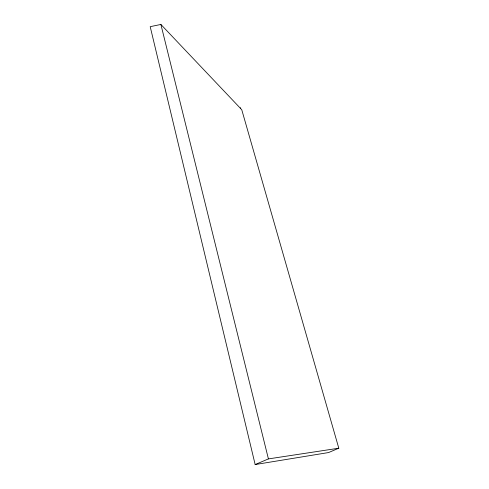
<?xml version="1.0" encoding="UTF-8"?>
<svg xmlns="http://www.w3.org/2000/svg" width="489" height="489" viewBox="0 0 489 489"><rect width="100%" height="100%" fill="white"/><g stroke="black" fill="none" stroke-linecap="round" stroke-linejoin="round"><path stroke-width="0.73" d="M255.16 464.55L268.418 458.902L338.798 448.205L241.749 109.725L160.887 24.45L150.202 26.675L255.16 464.55L328.559 452.557L338.798 448.205M240.411 107.714L240.655 108.57M160.887 24.45L268.418 458.902"/></g></svg>
